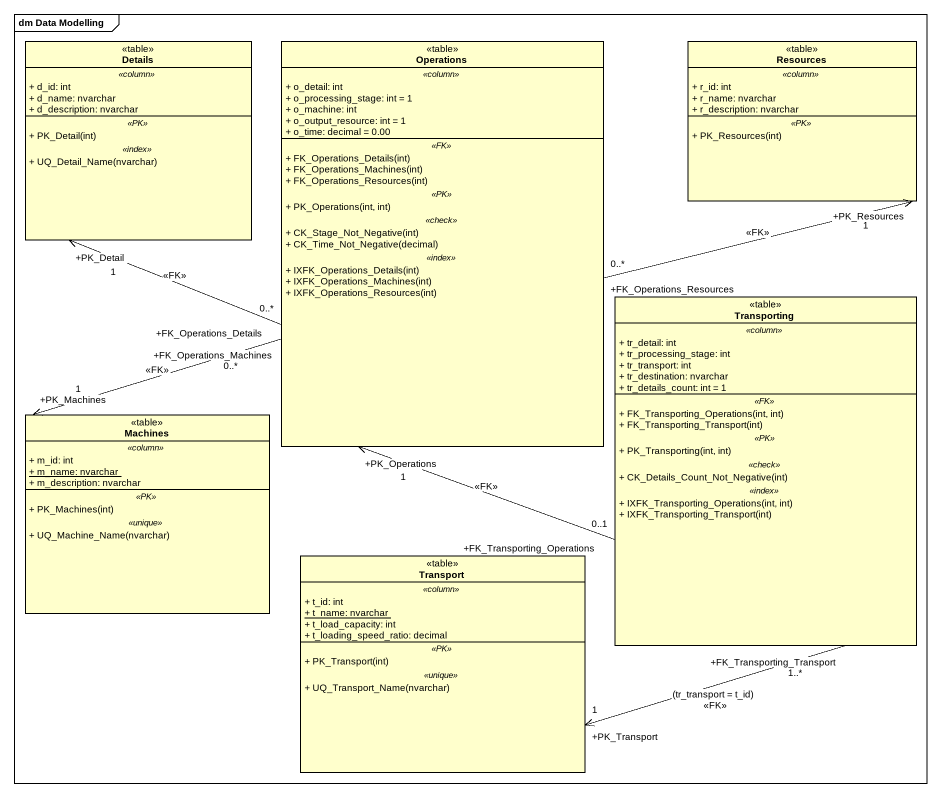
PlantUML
@startuml
mainframe dm Data Modelling
hide circle
hide empty members
skinparam classAttributeIconSize 0
class Details <<table>> {
  .. <<column>> ..
  + d_id: int
  + d_name: nvarchar
  + d_description: nvarchar
  .. <<PK>> ..
  + PK_Detail(int)
  .. <<index>> ..
  + UQ_Detail_Name(nvarchar)
}
class Operations <<table>> {
  .. <<column>> ..
  + o_detail: int
  + o_processing_stage: int = 1
  + o_machine: int
  + o_output_resource: int = 1
  + o_time: decimal = 0.00
  .. <<FK>> ..
  + FK_Operations_Details(int)
  + FK_Operations_Machines(int)
  + FK_Operations_Resources(int)
  .. <<PK>> ..
  + PK_Operations(int, int)
  .. <<check>> ..
  + CK_Stage_Not_Negative(int)
  + CK_Time_Not_Negative(decimal)
  .. <<index>> ..
  + IXFK_Operations_Details(int)
  + IXFK_Operations_Machines(int)
  + IXFK_Operations_Resources(int)
}
class Resources <<table>> {
  .. <<column>> ..
  + r_id: int
  + r_name: nvarchar
  + r_description: nvarchar
  .. <<PK>> ..
  + PK_Resources(int)
}
class Transporting <<table>> {
  .. <<column>> ..
  + tr_detail: int
  + tr_processing_stage: int
  + tr_transport: int
  + tr_destination: nvarchar
  + tr_details_count: int = 1
  .. <<FK>> ..
  + FK_Transporting_Operations(int, int)
  + FK_Transporting_Transport(int)
  .. <<PK>> ..
  + PK_Transporting(int, int)
  .. <<check>> ..
  + CK_Details_Count_Not_Negative(int)
  .. <<index>> ..
  + IXFK_Transporting_Operations(int, int)
  + IXFK_Transporting_Transport(int)
}
class Machines <<table>> {
  .. <<column>> ..
  + m_id: int
  {static} + m_name: nvarchar
  + m_description: nvarchar
  .. <<PK>> ..
  + PK_Machines(int)
  .. <<unique>> ..
  + UQ_Machine_Name(nvarchar)
}
class Transport <<table>> {
  .. <<column>> ..
  + t_id: int
  {static} + t_name: nvarchar
  + t_load_capacity: int
  + t_loading_speed_ratio: decimal
  .. <<PK>> ..
  + PK_Transport(int)
  .. <<unique>> ..
  + UQ_Transport_Name(nvarchar)
}
Operations "+FK_Operations_Details\n0..*" -left-> "+PK_Detail\n1" Details : <<FK>>
Operations "+FK_Operations_Resources\n0..*" -right-> "+PK_Resources\n1" Resources : <<FK>>
Operations "+FK_Operations_Machines\n0..*" --> "+PK_Machines\n1" Machines : <<FK>>
Transporting "+FK_Transporting_Operations\n0..1" -up-> "+PK_Operations\n1" Operations : <<FK>>
Transporting "+FK_Transporting_Transport\n1..*" -left-> "+PK_Transport\n1" Transport : (tr_transport = t_id)\n<<FK>>
@enduml
